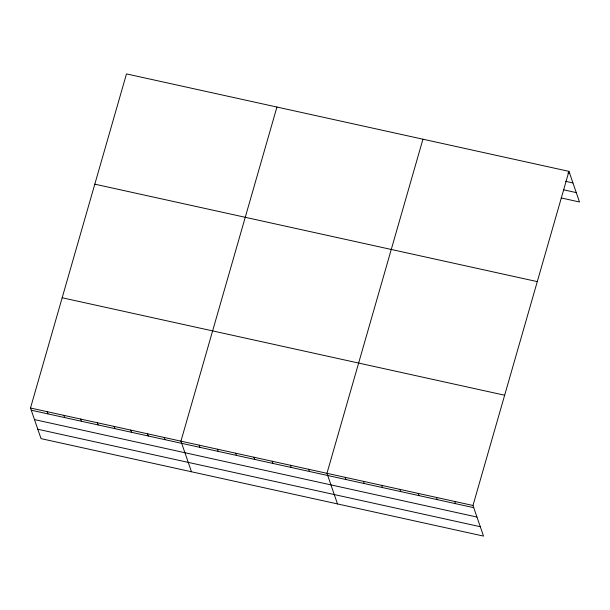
<?xml version="1.0" encoding="UTF-8"?>
<svg xmlns="http://www.w3.org/2000/svg" width="610" height="610" viewBox="0 0 610 610"><rect width="100%" height="100%" fill="white"/><g stroke="black" fill="none" stroke-linecap="round" stroke-linejoin="round"><path stroke-width="0.91" d="M568.955 171.364L472.979 505.476L483.516 536.091L41.045 438.636L30.5 408.014L126.483 73.909L568.955 171.364L579.5 201.986L561.246 197.96M276.925 107.047L180.941 441.152L191.487 471.766M422.943 139.21L326.96 473.314L337.505 503.929M567.887 173.156L569.709 173.56M565.645 181.33L572.942 182.939M563.495 189.786L576.267 192.607M94.809 184.167L537.288 281.622M62.174 297.764L504.653 395.219M30.5 408.014L472.979 505.476M31.255 410.21L473.734 507.665M34.488 419.588L476.959 517.051M37.812 429.249L480.291 526.712M454.724 501.458L455.479 503.646M436.47 497.432L437.225 499.628M418.224 493.414L418.978 495.61M399.969 489.395L400.724 491.584M381.715 485.377L382.47 487.565M363.461 481.351L364.216 483.547M345.214 477.333L345.969 479.529M308.706 469.296L309.461 471.484M290.452 465.27L291.214 467.466M272.205 461.251L272.96 463.447M253.951 457.233L254.706 459.429M235.696 453.215L236.451 455.403M217.45 449.189L218.205 451.385M199.195 445.17L199.95 447.366M164.227 437.469L164.982 439.665M147.513 433.786L148.268 435.982M130.792 430.103L131.547 432.299M114.078 426.428L114.832 428.616M97.364 422.745L98.118 424.934M80.65 419.062L81.404 421.251M63.928 415.379L64.683 417.575M47.214 411.697L47.969 413.893"/></g></svg>
